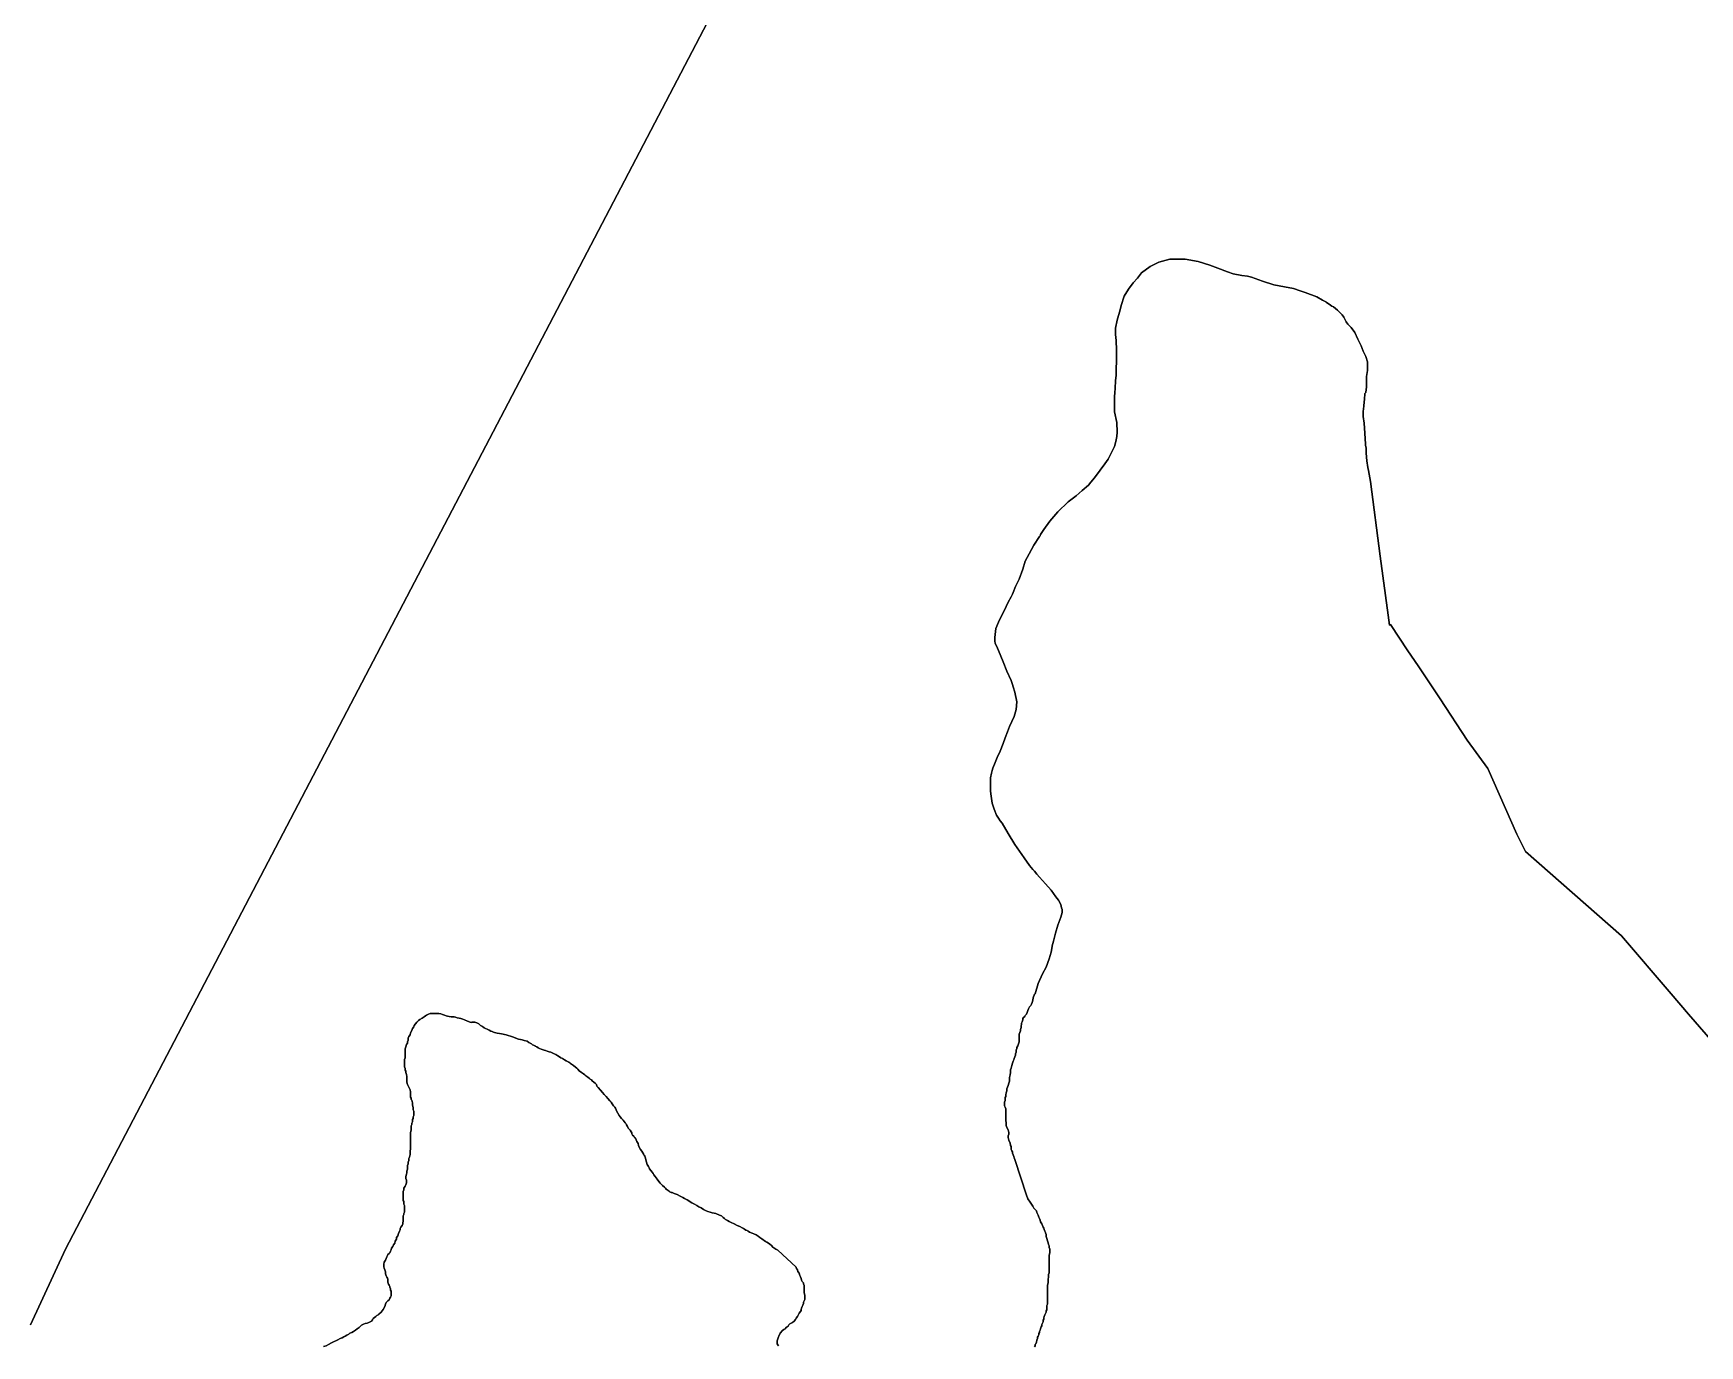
# Model space of a CAD drawing. Header units: inches. Extents: x 11258954 to 11313122, y 3645444 to 3695200.
# Drawn here: x 11275947 to 11278666, y 3679426 to 3681567 of the extents above; entities that cross this region are included whole.
import ezdxf

# ---------------------------------------------------------------- set-up
doc = ezdxf.new("R2010")
doc.units = ezdxf.units.IN
doc.header["$MEASUREMENT"] = 0
doc.layers.add('AnnexationHistory', color=183, linetype='Continuous')

msp = doc.modelspace()

# ---------------------------------------------------------------- linework, layer by layer
at = {"layer": 'AnnexationHistory'}
for points in [[(11278632.864, 3684616.741, 0), (11276000, 3679583.4735, 0), (11275942.4465, 3679459.825, 0)], [(11275942.4465, 3679459.825, 0), (11276000, 3679583.4735, 0), (11278632.864, 3684616.741, 0)], [(11278749, 3679850.75, 0), (11278648, 3679966.5, 0), (11278620, 3680000, 0), (11278539, 3680094.75, 0), (11278382, 3680232, 0), (11278368, 3680260.75, 0), (11278320.7665, 3680367.8585, 0), (11278287, 3680413.75, 0), (11278243, 3680481.25, 0), (11278207, 3680535, 0), (11278190, 3680559.5, 0), (11278162, 3680602.75, 0), (11278160, 3680601.75, 0), (11278158, 3680618, 0), (11278145, 3680714.25, 0), (11278129, 3680836.25, 0), (11278126, 3680854, 0), (11278125, 3680859, 0), (11278123, 3680870, 0), (11278122, 3680882.5, 0), (11278122, 3680890.25, 0), (11278121, 3680895.5, 0), (11278121, 3680896.75, 0), (11278120, 3680915, 0), (11278118.78, 3680931.4855, 0), (11278117.3865, 3680942.283, 0), (11278117.3865, 3680950.3815, 0), (11278118.0835, 3680959.0895, 0), (11278118.78, 3680965.882, 0), (11278119.4285, 3680969.643, 0), (11278120, 3680979.5, 0), (11278121.4795, 3680981.3825, 0), (11278122.7855, 3680990.787, 0), (11278122.7855, 3680998.8855, 0), (11278122.7855, 3681007.6805, 0), (11278124.179, 3681017.1725, 0), (11278124.179, 3681031.2795, 0), (11278121.4795, 3681040.0745, 0), (11278117.3865, 3681048.8695, 0), (11278113.9905, 3681057.5775, 0), (11278108.5915, 3681068.3755, 0), (11278103.889, 3681079.1735, 0), (11278097.7935, 3681087.272, 0), (11278092.4815, 3681092.671, 0), (11278089.782, 3681096.7635, 0), (11278085.7415, 3681104.0965, 0), (11278082.99, 3681108.2585, 0), (11278075.588, 3681115.66, 0), (11278068.796, 3681121.059, 0), (11278066.1835, 3681122.3655, 0), (11278063.941, 3681124.0965, 0), (11278056.8385, 3681128.909, 0), (11278056.3435, 3681129.2445, 0), (11278051.0315, 3681132.1185, 0), (11278041.5395, 3681137.43, 0), (11278022.7305, 3681144.571, 0), (11278014.2905, 3681147.197, 0), (11278003.7455, 3681150.9215, 0), (11277988.6405, 3681153.547, 0), (11277971.4405, 3681157.247, 0), (11277952.94, 3681162.897, 0), (11277934.84, 3681169.447, 0), (11277928.29, 3681171.147, 0), (11277919.39, 3681172.247, 0), (11277905.219, 3681174.8395, 0), (11277896, 3681178.5, 0), (11277880, 3681184, 0), (11277867, 3681189, 0), (11277848, 3681195, 0), (11277827, 3681198.75, 0), (11277802, 3681199, 0), (11277784, 3681194.25, 0), (11277769.8385, 3681187.147, 0), (11277755.7385, 3681176.547, 0), (11277748.8385, 3681167.847, 0), (11277742.0385, 3681160.197, 0), (11277734.1385, 3681150.197, 0), (11277727.038, 3681138.7465, 0), (11277722.638, 3681123.4465, 0), (11277721, 3681116.5, 0), (11277716, 3681099.5, 0), (11277713, 3681086.5, 0), (11277713, 3681075.75, 0), (11277714, 3681066, 0), (11277715, 3681050.5, 0), (11277715, 3681034, 0), (11277714, 3681018.25, 0), (11277714, 3681009.5, 0), (11277713.388, 3681000.2955, 0), (11277712.488, 3680988.4955, 0), (11277712.188, 3680980.5955, 0), (11277711.338, 3680974.6955, 0), (11277711.638, 3680964.995, 0), (11277711.338, 3680949.995, 0), (11277715.438, 3680932.595, 0), (11277715.738, 3680916.745, 0), (11277715.138, 3680909.6445, 0), (11277713.688, 3680901.1445, 0), (11277711.338, 3680893.1945, 0), (11277706, 3680882.25, 0), (11277701, 3680872.5, 0), (11277696, 3680865, 0), (11277688, 3680854.75, 0), (11277679, 3680842.25, 0), (11277673, 3680835.25, 0), (11277669, 3680830.25, 0), (11277659, 3680821.25, 0), (11277649, 3680812.75, 0), (11277636, 3680802.75, 0), (11277619, 3680786.5, 0), (11277606, 3680771.5, 0), (11277596, 3680758, 0), (11277591, 3680749.5, 0), (11277590, 3680747.25, 0), (11277589, 3680746.25, 0), (11277580, 3680732.25, 0), (11277572, 3680718.25, 0), (11277566, 3680706.25, 0), (11277562, 3680693.25, 0), (11277556, 3680676.75, 0), (11277550, 3680664.5, 0), (11277546, 3680654.75, 0), (11277545, 3680652, 0), (11277543, 3680647.75, 0), (11277538, 3680639.25, 0), (11277535, 3680632.25, 0), (11277533, 3680628, 0), (11277527, 3680616.75, 0), (11277522, 3680606.5, 0), (11277518, 3680596, 0), (11277516, 3680581.75, 0), (11277516, 3680576, 0), (11277517, 3680571.5, 0), (11277519, 3680567.75, 0), (11277522, 3680560, 0), (11277526, 3680551, 0), (11277530, 3680541.75, 0), (11277536, 3680526.5, 0), (11277543, 3680511.5, 0), (11277545, 3680505, 0), (11277546, 3680501, 0), (11277549, 3680492, 0), (11277552, 3680476.5, 0), (11277551, 3680464, 0), (11277548, 3680452.75, 0), (11277544, 3680444.5, 0), (11277540, 3680436, 0), (11277537, 3680427.5, 0), (11277533, 3680418, 0), (11277530, 3680408.25, 0), (11277525, 3680396, 0), (11277520, 3680385.5, 0), (11277517, 3680377.25, 0), (11277513, 3680368.5, 0), (11277512, 3680364.5, 0), (11277511, 3680360.25, 0), (11277509, 3680352.25, 0), (11277509, 3680344.5, 0), (11277509, 3680337.75, 0), (11277509, 3680330.5, 0), (11277510, 3680322.5, 0), (11277512, 3680311, 0), (11277515, 3680301.5, 0), (11277519, 3680291.5, 0), (11277522, 3680286.75, 0), (11277525, 3680282.5, 0), (11277528, 3680278.5, 0), (11277538, 3680261.5, 0), (11277549, 3680243.5, 0), (11277564, 3680221.75, 0), (11277573, 3680209.5, 0), (11277578, 3680203, 0), (11277581, 3680200, 0), (11277585, 3680195, 0), (11277589, 3680190.5, 0), (11277599, 3680179.5, 0), (11277608, 3680169, 0), (11277616, 3680158.5, 0), (11277620, 3680152.75, 0), (11277624, 3680146, 0), (11277625, 3680140.5, 0), (11277626, 3680137.5, 0), (11277626, 3680132.75, 0), (11277625, 3680128.75, 0), (11277624, 3680125, 0), (11277619, 3680111.75, 0), (11277615, 3680098.75, 0), (11277612, 3680086, 0), (11277610, 3680078.25, 0), (11277610, 3680077, 0), (11277608, 3680067.75, 0), (11277605, 3680057.25, 0), (11277600, 3680043.5, 0), (11277594, 3680032.5, 0), (11277587, 3680017, 0), (11277582, 3680000, 0), (11277581, 3679999.25, 0), (11277579, 3679993.5, 0), (11277578, 3679989.5, 0), (11277577, 3679985.75, 0), (11277576, 3679983, 0), (11277575, 3679981, 0), (11277573, 3679978.5, 0), (11277571, 3679975.5, 0), (11277570, 3679972.75, 0), (11277569, 3679969.75, 0), (11277568, 3679967, 0), (11277566, 3679964.75, 0), (11277565, 3679963.25, 0), (11277565, 3679962.75, 0), (11277563, 3679961.25, 0), (11277562, 3679959.5, 0), (11277562, 3679957.25, 0), (11277561, 3679954.5, 0), (11277560, 3679952.25, 0), (11277560, 3679950, 0), (11277559, 3679947.5, 0), (11277559, 3679944.75, 0), (11277558, 3679942, 0), (11277558, 3679939.5, 0), (11277557, 3679937, 0), (11277556, 3679934, 0), (11277556, 3679932, 0), (11277556, 3679930.5, 0), (11277556, 3679927.5, 0), (11277556, 3679924.5, 0), (11277556, 3679921.75, 0), (11277555, 3679918.5, 0), (11277554, 3679915.25, 0), (11277552, 3679912.5, 0), (11277552, 3679910.5, 0), (11277551, 3679908, 0), (11277551, 3679905, 0), (11277550, 3679902.25, 0), (11277550, 3679899.75, 0), (11277549, 3679897.25, 0), (11277548, 3679894.5, 0), (11277547, 3679892, 0), (11277546, 3679890, 0), (11277545, 3679887, 0), (11277544, 3679883, 0), (11277543, 3679878.5, 0), (11277542, 3679876, 0), (11277542, 3679873.75, 0), (11277542, 3679871.5, 0), (11277541, 3679867.5, 0), (11277540, 3679863.5, 0), (11277540, 3679860.25, 0), (11277540, 3679857.5, 0), (11277539, 3679854, 0), (11277538, 3679850.5, 0), (11277537, 3679847.5, 0), (11277536, 3679844.75, 0), (11277536, 3679841.75, 0), (11277535, 3679838.5, 0), (11277534, 3679835.25, 0), (11277534, 3679832.5, 0), (11277533, 3679830.75, 0), (11277533, 3679828.5, 0), (11277533, 3679825.75, 0), (11277532, 3679823, 0), (11277532, 3679820, 0), (11277532, 3679817.25, 0), (11277533, 3679814.75, 0), (11277534, 3679812.5, 0), (11277534, 3679810.5, 0), (11277534, 3679808, 0), (11277534, 3679804.5, 0), (11277534, 3679800.5, 0), (11277534, 3679798, 0), (11277534, 3679795.25, 0), (11277534, 3679792.5, 0), (11277535, 3679789.75, 0), (11277535, 3679787, 0), (11277535, 3679785, 0), (11277536, 3679782, 0), (11277538, 3679778, 0), (11277539, 3679773.5, 0), (11277539, 3679770.75, 0), (11277538, 3679768, 0), (11277538, 3679765.5, 0), (11277539, 3679761, 0), (11277541, 3679756.5, 0), (11277542, 3679752.5, 0), (11277543, 3679750.75, 0), (11277543, 3679748.5, 0), (11277543, 3679746, 0), (11277544, 3679744, 0), (11277545, 3679742, 0), (11277545, 3679740, 0), (11277546, 3679737.25, 0), (11277547, 3679734.5, 0), (11277548, 3679732.5, 0), (11277549, 3679729.75, 0), (11277568, 3679671.25, 0), (11277570, 3679665.5, 0), (11277574, 3679659.75, 0), (11277578, 3679653.25, 0), (11277580, 3679650.25, 0), (11277582, 3679647.75, 0), (11277584, 3679646, 0), (11277585, 3679643, 0), (11277587, 3679638.5, 0), (11277588.2025, 3679635.494, 0), (11277589, 3679633.5, 0), (11277590, 3679630.5, 0), (11277591, 3679627.75, 0), (11277593, 3679624.5, 0), (11277594, 3679621.75, 0), (11277595, 3679619.25, 0), (11277596, 3679617.5, 0), (11277597, 3679615.5, 0), (11277598, 3679612.75, 0), (11277599, 3679610.5, 0), (11277599, 3679610, 0), (11277600, 3679607, 0), (11277600, 3679604, 0), (11277601, 3679600.5, 0), (11277602, 3679597, 0), (11277603, 3679593.5, 0), (11277604, 3679590.75, 0), (11277605, 3679588.75, 0), (11277605, 3679586, 0), (11277606, 3679583.5, 0), (11277606, 3679580.25, 0), (11277606, 3679577, 0), (11277605, 3679573.5, 0), (11277605, 3679570.25, 0), (11277605, 3679567.25, 0), (11277605, 3679565, 0), (11277605, 3679562.5, 0), (11277605, 3679558.75, 0), (11277605, 3679554.75, 0), (11277605, 3679551.5, 0), (11277605, 3679548.25, 0), (11277605, 3679544.75, 0), (11277604, 3679541.75, 0), (11277604, 3679539, 0), (11277604, 3679537, 0), (11277603, 3679534.75, 0), (11277603, 3679531.75, 0), (11277603, 3679528.5, 0), (11277602, 3679524.75, 0), (11277602, 3679521.25, 0), (11277602, 3679517.25, 0), (11277602, 3679514.5, 0), (11277602, 3679512.25, 0), (11277602, 3679510.5, 0), (11277602, 3679508, 0), (11277602, 3679505, 0), (11277602, 3679501.5, 0), (11277602, 3679499, 0), (11277602, 3679497.175, 0), (11277602, 3679496.25, 0), (11277602, 3679493.5, 0), (11277601, 3679491.25, 0), (11277601, 3679489.25, 0), (11277601, 3679487.5, 0), (11277601, 3679486.25, 0), (11277601, 3679484.5, 0), (11277600, 3679482.5, 0), (11277600, 3679480.25, 0), (11277599, 3679478.25, 0), (11277598, 3679476, 0), (11277597, 3679473.5, 0), (11277596, 3679471, 0), (11277596, 3679469.25, 0), (11277595, 3679467.25, 0), (11277595, 3679464.75, 0), (11277594, 3679462.25, 0), (11277593, 3679460.25, 0), (11277593, 3679458.25, 0), (11277592, 3679456.25, 0), (11277591, 3679453.5, 0), (11277590, 3679451, 0), (11277589, 3679449, 0), (11277589, 3679447.5, 0), (11277588, 3679445.5, 0), (11277588, 3679443.5, 0), (11277587, 3679441.5, 0), (11277586, 3679439.5, 0), (11277586, 3679437.5, 0), (11277585, 3679434.5, 0), (11277584, 3679431.5, 0), (11277583, 3679428.75, 0), (11277582, 3679427.5, 0), (11277582, 3679425.75, 0), (11277581, 3679424, 0)], [(11277581, 3679424, 0), (11277582, 3679425.75, 0), (11277582, 3679427.5, 0), (11277583, 3679428.75, 0), (11277584, 3679431.5, 0), (11277585, 3679434.5, 0), (11277586, 3679437.5, 0), (11277586, 3679439.5, 0), (11277587, 3679441.5, 0), (11277588, 3679443.5, 0), (11277588, 3679445.5, 0), (11277589, 3679447.5, 0), (11277589, 3679449, 0), (11277590, 3679451, 0), (11277591, 3679453.5, 0), (11277592, 3679456.25, 0), (11277593, 3679458.25, 0), (11277593, 3679460.25, 0), (11277594, 3679462.25, 0), (11277595, 3679464.75, 0), (11277595, 3679467.25, 0), (11277596, 3679469.25, 0), (11277596, 3679471, 0), (11277597, 3679473.5, 0), (11277598, 3679476, 0), (11277599, 3679478.25, 0), (11277600, 3679480.25, 0), (11277600, 3679482.5, 0), (11277601, 3679484.5, 0), (11277601, 3679486.25, 0), (11277601, 3679487.5, 0), (11277601, 3679489.25, 0), (11277601, 3679491.25, 0), (11277602, 3679493.5, 0), (11277602, 3679496.25, 0), (11277602, 3679497.175, 0), (11277602, 3679499, 0), (11277602, 3679501.5, 0), (11277602, 3679505, 0), (11277602, 3679508, 0), (11277602, 3679510.5, 0), (11277602, 3679512.25, 0), (11277602, 3679514.5, 0), (11277602, 3679517.25, 0), (11277602, 3679521.25, 0), (11277602, 3679524.75, 0), (11277603, 3679528.5, 0), (11277603, 3679531.75, 0), (11277603, 3679534.75, 0), (11277604, 3679537, 0), (11277604, 3679539, 0), (11277604, 3679541.75, 0), (11277605, 3679544.75, 0), (11277605, 3679548.25, 0), (11277605, 3679551.5, 0), (11277605, 3679554.75, 0), (11277605, 3679558.75, 0), (11277605, 3679562.5, 0), (11277605, 3679565, 0), (11277605, 3679567.25, 0), (11277605, 3679570.25, 0), (11277605, 3679573.5, 0), (11277606, 3679577, 0), (11277606, 3679580.25, 0), (11277606, 3679583.5, 0), (11277605, 3679586, 0), (11277605, 3679588.75, 0), (11277604, 3679590.75, 0), (11277603, 3679593.5, 0), (11277602, 3679597, 0), (11277601, 3679600.5, 0), (11277600, 3679604, 0), (11277600, 3679607, 0), (11277599, 3679610, 0), (11277599, 3679610.5, 0), (11277598, 3679612.75, 0), (11277597, 3679615.5, 0), (11277596, 3679617.5, 0), (11277595, 3679619.25, 0), (11277594, 3679621.75, 0), (11277593, 3679624.5, 0), (11277591, 3679627.75, 0), (11277590, 3679630.5, 0), (11277589, 3679633.5, 0), (11277588.2025, 3679635.494, 0), (11277587, 3679638.5, 0), (11277585, 3679643, 0), (11277584, 3679646, 0), (11277582, 3679647.75, 0), (11277580, 3679650.25, 0), (11277578, 3679653.25, 0), (11277574, 3679659.75, 0), (11277570, 3679665.5, 0), (11277568, 3679671.25, 0), (11277549, 3679729.75, 0), (11277548, 3679732.5, 0), (11277547, 3679734.5, 0), (11277546, 3679737.25, 0), (11277545, 3679740, 0), (11277545, 3679742, 0), (11277544, 3679744, 0), (11277543, 3679746, 0), (11277543, 3679748.5, 0), (11277543, 3679750.75, 0), (11277542, 3679752.5, 0), (11277541, 3679756.5, 0), (11277539, 3679761, 0), (11277538, 3679765.5, 0), (11277538, 3679768, 0), (11277539, 3679770.75, 0), (11277539, 3679773.5, 0), (11277538, 3679778, 0), (11277536, 3679782, 0), (11277535, 3679785, 0), (11277535, 3679787, 0), (11277535, 3679789.75, 0), (11277534, 3679792.5, 0), (11277534, 3679795.25, 0), (11277534, 3679798, 0), (11277534, 3679800.5, 0), (11277534, 3679804.5, 0), (11277534, 3679808, 0), (11277534, 3679810.5, 0), (11277534, 3679812.5, 0), (11277533, 3679814.75, 0), (11277532, 3679817.25, 0), (11277532, 3679820, 0), (11277532, 3679823, 0), (11277533, 3679825.75, 0), (11277533, 3679828.5, 0), (11277533, 3679830.75, 0), (11277534, 3679832.5, 0), (11277534, 3679835.25, 0), (11277535, 3679838.5, 0), (11277536, 3679841.75, 0), (11277536, 3679844.75, 0), (11277537, 3679847.5, 0), (11277538, 3679850.5, 0), (11277539, 3679854, 0), (11277540, 3679857.5, 0), (11277540, 3679860.25, 0), (11277540, 3679863.5, 0), (11277541, 3679867.5, 0), (11277542, 3679871.5, 0), (11277542, 3679873.75, 0), (11277542, 3679876, 0), (11277543, 3679878.5, 0), (11277544, 3679883, 0), (11277545, 3679887, 0), (11277546, 3679890, 0), (11277547, 3679892, 0), (11277548, 3679894.5, 0), (11277549, 3679897.25, 0), (11277550, 3679899.75, 0), (11277550, 3679902.25, 0), (11277551, 3679905, 0), (11277551, 3679908, 0), (11277552, 3679910.5, 0), (11277552, 3679912.5, 0), (11277554, 3679915.25, 0), (11277555, 3679918.5, 0), (11277556, 3679921.75, 0), (11277556, 3679924.5, 0), (11277556, 3679927.5, 0), (11277556, 3679930.5, 0), (11277556, 3679932, 0), (11277556, 3679934, 0), (11277557, 3679937, 0), (11277558, 3679939.5, 0), (11277558, 3679942, 0), (11277559, 3679944.75, 0), (11277559, 3679947.5, 0), (11277560, 3679950, 0), (11277560, 3679952.25, 0), (11277561, 3679954.5, 0), (11277562, 3679957.25, 0), (11277562, 3679959.5, 0), (11277563, 3679961.25, 0), (11277565, 3679962.75, 0), (11277565, 3679963.25, 0), (11277566, 3679964.75, 0), (11277568, 3679967, 0), (11277569, 3679969.75, 0), (11277570, 3679972.75, 0), (11277571, 3679975.5, 0), (11277573, 3679978.5, 0), (11277575, 3679981, 0), (11277576, 3679983, 0), (11277577, 3679985.75, 0), (11277578, 3679989.5, 0), (11277579, 3679993.5, 0), (11277581, 3679999.25, 0), (11277582, 3680000, 0), (11277587, 3680017, 0), (11277594, 3680032.5, 0), (11277600, 3680043.5, 0), (11277605, 3680057.25, 0), (11277608, 3680067.75, 0), (11277610, 3680077, 0), (11277610, 3680078.25, 0), (11277612, 3680086, 0), (11277615, 3680098.75, 0), (11277619, 3680111.75, 0), (11277624, 3680125, 0), (11277625, 3680128.75, 0), (11277626, 3680132.75, 0), (11277626, 3680137.5, 0), (11277625, 3680140.5, 0), (11277624, 3680146, 0), (11277620, 3680152.75, 0), (11277616, 3680158.5, 0), (11277608, 3680169, 0), (11277599, 3680179.5, 0), (11277589, 3680190.5, 0), (11277585, 3680195, 0), (11277581, 3680200, 0), (11277578, 3680203, 0), (11277573, 3680209.5, 0), (11277564, 3680221.75, 0), (11277549, 3680243.5, 0), (11277538, 3680261.5, 0), (11277528, 3680278.5, 0), (11277525, 3680282.5, 0), (11277522, 3680286.75, 0), (11277519, 3680291.5, 0), (11277515, 3680301.5, 0), (11277512, 3680311, 0), (11277510, 3680322.5, 0), (11277509, 3680330.5, 0), (11277509, 3680337.75, 0), (11277509, 3680344.5, 0), (11277509, 3680352.25, 0), (11277511, 3680360.25, 0), (11277512, 3680364.5, 0), (11277513, 3680368.5, 0), (11277517, 3680377.25, 0), (11277520, 3680385.5, 0), (11277525, 3680396, 0), (11277530, 3680408.25, 0), (11277533, 3680418, 0), (11277537, 3680427.5, 0), (11277540, 3680436, 0), (11277544, 3680444.5, 0), (11277548, 3680452.75, 0), (11277551, 3680464, 0), (11277552, 3680476.5, 0), (11277549, 3680492, 0), (11277546, 3680501, 0), (11277545, 3680505, 0), (11277543, 3680511.5, 0), (11277536, 3680526.5, 0), (11277530, 3680541.75, 0), (11277526, 3680551, 0), (11277522, 3680560, 0), (11277519, 3680567.75, 0), (11277517, 3680571.5, 0), (11277516, 3680576, 0), (11277516, 3680581.75, 0), (11277518, 3680596, 0), (11277522, 3680606.5, 0), (11277527, 3680616.75, 0), (11277533, 3680628, 0), (11277535, 3680632.25, 0), (11277538, 3680639.25, 0), (11277543, 3680647.75, 0), (11277545, 3680652, 0), (11277546, 3680654.75, 0), (11277550, 3680664.5, 0), (11277556, 3680676.75, 0), (11277562, 3680693.25, 0), (11277566, 3680706.25, 0), (11277572, 3680718.25, 0), (11277580, 3680732.25, 0), (11277589, 3680746.25, 0), (11277590, 3680747.25, 0), (11277591, 3680749.5, 0), (11277596, 3680758, 0), (11277606, 3680771.5, 0), (11277619, 3680786.5, 0), (11277636, 3680802.75, 0), (11277649, 3680812.75, 0), (11277659, 3680821.25, 0), (11277669, 3680830.25, 0), (11277673, 3680835.25, 0), (11277679, 3680842.25, 0), (11277688, 3680854.75, 0), (11277696, 3680865, 0), (11277701, 3680872.5, 0), (11277706, 3680882.25, 0), (11277711.338, 3680893.1945, 0), (11277713.688, 3680901.1445, 0), (11277715.138, 3680909.6445, 0), (11277715.738, 3680916.745, 0), (11277715.438, 3680932.595, 0), (11277711.338, 3680949.995, 0), (11277711.638, 3680964.995, 0), (11277711.338, 3680974.6955, 0), (11277712.188, 3680980.5955, 0), (11277712.488, 3680988.4955, 0), (11277713.388, 3681000.2955, 0), (11277714, 3681009.5, 0), (11277714, 3681018.25, 0), (11277715, 3681034, 0), (11277715, 3681050.5, 0), (11277714, 3681066, 0), (11277713, 3681075.75, 0), (11277713, 3681086.5, 0), (11277716, 3681099.5, 0), (11277721, 3681116.5, 0), (11277722.638, 3681123.4465, 0), (11277727.038, 3681138.7465, 0), (11277734.1385, 3681150.197, 0), (11277742.0385, 3681160.197, 0), (11277748.8385, 3681167.847, 0), (11277755.7385, 3681176.547, 0), (11277769.8385, 3681187.147, 0), (11277784, 3681194.25, 0), (11277802, 3681199, 0), (11277827, 3681198.75, 0), (11277848, 3681195, 0), (11277867, 3681189, 0), (11277880, 3681184, 0), (11277896, 3681178.5, 0), (11277905.219, 3681174.8395, 0), (11277919.39, 3681172.247, 0), (11277928.29, 3681171.147, 0), (11277934.84, 3681169.447, 0), (11277952.94, 3681162.897, 0), (11277971.4405, 3681157.247, 0), (11277988.6405, 3681153.547, 0), (11278003.7455, 3681150.9215, 0), (11278014.2905, 3681147.197, 0), (11278022.7305, 3681144.571, 0), (11278041.5395, 3681137.43, 0), (11278051.0315, 3681132.1185, 0), (11278056.3435, 3681129.2445, 0), (11278056.8385, 3681128.909, 0), (11278063.941, 3681124.0965, 0), (11278066.1835, 3681122.3655, 0), (11278068.796, 3681121.059, 0), (11278075.588, 3681115.66, 0), (11278082.99, 3681108.2585, 0), (11278085.7415, 3681104.0965, 0), (11278089.782, 3681096.7635, 0), (11278092.4815, 3681092.671, 0), (11278097.7935, 3681087.272, 0), (11278103.889, 3681079.1735, 0), (11278108.5915, 3681068.3755, 0), (11278113.9905, 3681057.5775, 0), (11278117.3865, 3681048.8695, 0), (11278121.4795, 3681040.0745, 0), (11278124.179, 3681031.2795, 0), (11278124.179, 3681017.1725, 0), (11278122.7855, 3681007.6805, 0), (11278122.7855, 3680998.8855, 0), (11278122.7855, 3680990.787, 0), (11278121.4795, 3680981.3825, 0), (11278120, 3680979.5, 0), (11278119.4285, 3680969.643, 0), (11278118.78, 3680965.882, 0), (11278118.0835, 3680959.0895, 0), (11278117.3865, 3680950.3815, 0), (11278117.3865, 3680942.283, 0), (11278118.78, 3680931.4855, 0), (11278120, 3680915, 0), (11278121, 3680896.75, 0), (11278121, 3680895.5, 0), (11278122, 3680890.25, 0), (11278122, 3680882.5, 0), (11278123, 3680870, 0), (11278125, 3680859, 0), (11278126, 3680854, 0), (11278129, 3680836.25, 0), (11278145, 3680714.25, 0), (11278158, 3680618, 0), (11278160, 3680601.75, 0), (11278162, 3680602.75, 0), (11278190, 3680559.5, 0), (11278207, 3680535, 0), (11278243, 3680481.25, 0), (11278287, 3680413.75, 0), (11278320.7665, 3680367.8585, 0), (11278368, 3680260.75, 0), (11278382, 3680232, 0), (11278539, 3680094.75, 0), (11278620, 3680000, 0), (11278648, 3679966.5, 0), (11278749, 3679850.75, 0)], [(11277163, 3679425.25, 0), (11277162, 3679427, 0), (11277161, 3679429, 0), (11277161, 3679431, 0), (11277161, 3679433.5, 0), (11277163, 3679440, 0), (11277164, 3679441.5, 0), (11277166, 3679446, 0), (11277170, 3679450.5, 0), (11277172, 3679452, 0), (11277174, 3679453.5, 0), (11277176, 3679455.25, 0), (11277179, 3679457.5, 0), (11277180, 3679459.5, 0), (11277182, 3679461.25, 0), (11277184, 3679462.5, 0), (11277186, 3679463.75, 0), (11277189, 3679465.75, 0), (11277191, 3679468.5, 0), (11277192, 3679470.75, 0), (11277194, 3679473.5, 0), (11277196, 3679476.5, 0), (11277197, 3679479, 0), (11277199, 3679481.5, 0), (11277200, 3679483, 0), (11277200, 3679484.75, 0), (11277201, 3679486.75, 0), (11277202, 3679489.75, 0), (11277203, 3679492, 0), (11277204, 3679494.5, 0), (11277204, 3679497, 0), (11277205, 3679499, 0), (11277206, 3679501.25, 0), (11277206, 3679504.5, 0), (11277206, 3679508, 0), (11277205, 3679511.75, 0), (11277205, 3679513.75, 0), (11277205, 3679515.5, 0), (11277205, 3679517.5, 0), (11277205, 3679521, 0), (11277205, 3679524, 0), (11277204, 3679526.5, 0), (11277204, 3679528.25, 0), (11277202, 3679530.25, 0), (11277201, 3679532.5, 0), (11277200, 3679535.5, 0), (11277199, 3679538, 0), (11277198, 3679540.5, 0), (11277197, 3679544, 0), (11277195, 3679546.75, 0), (11277194, 3679549.5, 0), (11277193, 3679551, 0), (11277192, 3679552.5, 0), (11277192, 3679554, 0), (11277162, 3679581.75, 0), (11277159, 3679583.25, 0), (11277157, 3679584.5, 0), (11277154, 3679586.75, 0), (11277152, 3679589, 0), (11277149, 3679591.5, 0), (11277147, 3679593, 0), (11277144, 3679594.5, 0), (11277142, 3679596, 0), (11277140, 3679597.5, 0), (11277138, 3679598.75, 0), (11277136, 3679600, 0), (11277133, 3679602.25, 0), (11277130, 3679604.5, 0), (11277127, 3679606.5, 0), (11277123, 3679608.25, 0), (11277120, 3679609.5, 0), (11277116, 3679611.25, 0), (11277114, 3679612.5, 0), (11277112.7925, 3679613.104, 0), (11277112, 3679613.5, 0), (11277110, 3679614.5, 0), (11277108, 3679615.75, 0), (11277106, 3679617, 0), (11277104, 3679618.25, 0), (11277100, 3679620.25, 0), (11277096, 3679622, 0), (11277091, 3679624.5, 0), (11277086, 3679626.5, 0), (11277083, 3679628.25, 0), (11277080, 3679630.25, 0), (11277077, 3679631.75, 0), (11277075, 3679633.5, 0), (11277073, 3679635, 0), (11277072, 3679636.25, 0), (11277070, 3679637.5, 0), (11277067, 3679638.5, 0), (11277065, 3679639.75, 0), (11277063, 3679640.5, 0), (11277061, 3679641.25, 0), (11277058, 3679642, 0), (11277055, 3679642.75, 0), (11277052, 3679643.5, 0), (11277048, 3679644.75, 0), (11277045, 3679646, 0), (11277044, 3679646.5, 0), (11277041, 3679648.25, 0), (11277037, 3679650.5, 0), (11277033, 3679652.5, 0), (11277030, 3679654.5, 0), (11277026, 3679656.5, 0), (11277022, 3679658.75, 0), (11277019, 3679660.5, 0), (11277017, 3679662.25, 0), (11277014, 3679664, 0), (11277010, 3679666, 0), (11277007, 3679667.5, 0), (11277005, 3679668.75, 0), (11277003, 3679669.75, 0), (11276998, 3679672.25, 0), (11276993, 3679674.25, 0), (11276990, 3679675.5, 0), (11276988, 3679676, 0), (11276985, 3679677.25, 0), (11276985, 3679677.75, 0), (11276983, 3679679, 0), (11276980, 3679681, 0), (11276979, 3679682.75, 0), (11276977, 3679684.5, 0), (11276974, 3679687, 0), (11276972, 3679689.5, 0), (11276970, 3679691, 0), (11276968, 3679693.5, 0), (11276965, 3679697.5, 0), (11276962, 3679702, 0), (11276960, 3679704.5, 0), (11276959, 3679706.5, 0), (11276957, 3679708.75, 0), (11276955, 3679711.5, 0), (11276953, 3679714.25, 0), (11276952, 3679716.25, 0), (11276951.6395, 3679716.971, 0), (11276951, 3679718.25, 0), (11276949, 3679721.5, 0), (11276948, 3679725.5, 0), (11276947, 3679729, 0), (11276946, 3679732, 0), (11276945, 3679735, 0), (11276944, 3679736.5, 0), (11276943, 3679738, 0), (11276943, 3679739, 0), (11276942, 3679740.5, 0), (11276940, 3679743, 0), (11276938, 3679746, 0), (11276936, 3679749.5, 0), (11276935, 3679752.5, 0), (11276934, 3679755.5, 0), (11276932, 3679758.75, 0), (11276931, 3679761.75, 0), (11276930, 3679764.25, 0), (11276928, 3679765.5, 0), (11276927, 3679767.5, 0), (11276925, 3679769.5, 0), (11276924, 3679771.5, 0), (11276924, 3679773, 0), (11276923, 3679774.5, 0), (11276921, 3679777.5, 0), (11276918, 3679780.75, 0), (11276917, 3679783.25, 0), (11276915, 3679786, 0), (11276914, 3679788.5, 0), (11276913, 3679789.5, 0), (11276910, 3679793.75, 0), (11276907, 3679796.75, 0), (11276905, 3679799, 0), (11276903, 3679801.5, 0), (11276901, 3679805, 0), (11276899, 3679809, 0), (11276898, 3679812.25, 0), (11276897, 3679813.5, 0), (11276896, 3679815.25, 0), (11276894, 3679817.25, 0), (11276892, 3679820.5, 0), (11276890, 3679823, 0), (11276888, 3679825.25, 0), (11276885, 3679829, 0), (11276882, 3679832.5, 0), (11276879, 3679835.75, 0), (11276876, 3679839, 0), (11276873, 3679842.5, 0), (11276869, 3679847, 0), (11276867, 3679849.5, 0), (11276866, 3679852, 0), (11276864, 3679854, 0), (11276862, 3679856, 0), (11276859, 3679858, 0), (11276858, 3679859.5, 0), (11276856, 3679860.5, 0), (11276855, 3679862, 0), (11276852, 3679863.75, 0), (11276849, 3679866, 0), (11276847, 3679867.5, 0), (11276845, 3679869.25, 0), (11276842, 3679871.5, 0), (11276842, 3679871.75, 0), (11276838, 3679874.5, 0), (11276836, 3679876.75, 0), (11276834, 3679878.5, 0), (11276832, 3679880.5, 0), (11276829, 3679883, 0), (11276824, 3679886, 0), (11276823, 3679887.25, 0), (11276821, 3679888.5, 0), (11276817, 3679890.5, 0), (11276814, 3679892.25, 0), (11276811, 3679894.25, 0), (11276808, 3679895.75, 0), (11276806, 3679897.25, 0), (11276803, 3679899, 0), (11276800, 3679900.75, 0), (11276797, 3679902.25, 0), (11276794, 3679903.5, 0), (11276792, 3679904.5, 0), (11276789, 3679905.5, 0), (11276786, 3679906.5, 0), (11276783, 3679907.25, 0), (11276781, 3679907.75, 0), (11276779, 3679908.5, 0), (11276776, 3679909.75, 0), (11276773, 3679911, 0), (11276771, 3679912, 0), (11276769, 3679913.25, 0), (11276766, 3679914.75, 0), (11276766, 3679915, 0), (11276762, 3679916.75, 0), (11276760, 3679918.5, 0), (11276756, 3679920.5, 0), (11276753, 3679922.5, 0), (11276748, 3679924, 0), (11276745, 3679925, 0), (11276742, 3679925.5, 0), (11276739, 3679926, 0), (11276729, 3679929.75, 0), (11276719, 3679933, 0), (11276711, 3679934.5, 0), (11276708, 3679935, 0), (11276704, 3679935.75, 0), (11276700, 3679936.75, 0), (11276698, 3679937.5, 0), (11276696, 3679938.25, 0), (11276694, 3679939.25, 0), (11276691, 3679940.75, 0), (11276688, 3679942.5, 0), (11276685, 3679943.5, 0), (11276683, 3679944.5, 0), (11276680, 3679946.5, 0), (11276677, 3679948.5, 0), (11276674, 3679951, 0), (11276671, 3679952.75, 0), (11276668, 3679953.5, 0), (11276666, 3679953.75, 0), (11276663, 3679953.5, 0), (11276662, 3679953.25, 0), (11276660, 3679953.5, 0), (11276656, 3679955.5, 0), (11276651, 3679957.5, 0), (11276648, 3679958.75, 0), (11276645, 3679959.5, 0), (11276642, 3679960.25, 0), (11276639, 3679961, 0), (11276636, 3679961.75, 0), (11276634, 3679962.25, 0), (11276632, 3679962.5, 0), (11276629, 3679962.5, 0), (11276626, 3679963, 0), (11276623, 3679963.5, 0), (11276621, 3679964.25, 0), (11276618, 3679965, 0), (11276615, 3679966.25, 0), (11276612, 3679967.25, 0), (11276609, 3679968, 0), (11276607, 3679968, 0), (11276604, 3679968, 0), (11276601, 3679967.75, 0), (11276599, 3679968, 0), (11276597, 3679968, 0), (11276595, 3679968, 0), (11276592, 3679967, 0), (11276589, 3679965.25, 0), (11276587, 3679964, 0), (11276585, 3679962.5, 0), (11276582, 3679960.5, 0), (11276578, 3679958.25, 0), (11276576, 3679956.5, 0), (11276574, 3679955, 0), (11276573, 3679953.5, 0), (11276571, 3679951, 0), (11276569, 3679948.25, 0), (11276568, 3679946.25, 0), (11276566, 3679943.5, 0), (11276565, 3679940, 0), (11276563, 3679936.25, 0), (11276562, 3679933.25, 0), (11276560, 3679930.5, 0), (11276559, 3679927.5, 0), (11276559, 3679924.5, 0), (11276558, 3679921.5, 0), (11276558, 3679919.5, 0), (11276556, 3679917, 0), (11276555, 3679913.5, 0), (11276554, 3679910, 0), (11276554, 3679907.75, 0), (11276554, 3679905.5, 0), (11276554, 3679902.75, 0), (11276554, 3679900.5, 0), (11276554, 3679898.25, 0), (11276554, 3679896.75, 0), (11276554, 3679895.25, 0), (11276553, 3679892.75, 0), (11276553, 3679889.5, 0), (11276553, 3679886.5, 0), (11276553, 3679883.75, 0), (11276553, 3679881, 0), (11276554, 3679878.25, 0), (11276554, 3679875.5, 0), (11276555, 3679873.5, 0), (11276555, 3679871.5, 0), (11276556, 3679868.5, 0), (11276557, 3679865, 0), (11276557, 3679860.25, 0), (11276557, 3679856, 0), (11276558, 3679852, 0), (11276560, 3679847.75, 0), (11276562, 3679843.5, 0), (11276563, 3679840.25, 0), (11276563, 3679837.5, 0), (11276563, 3679834.5, 0), (11276563, 3679831.25, 0), (11276564, 3679829.5, 0), (11276564, 3679827.75, 0), (11276565, 3679826.25, 0), (11276566, 3679822, 0), (11276566, 3679818, 0), (11276567, 3679814.5, 0), (11276567, 3679813, 0), (11276567, 3679810.5, 0), (11276568, 3679808.25, 0), (11276568, 3679806, 0), (11276568, 3679803.75, 0), (11276568, 3679801.5, 0), (11276567, 3679799, 0), (11276567, 3679796.75, 0), (11276566, 3679794.75, 0), (11276566, 3679793.25, 0), (11276566, 3679791.25, 0), (11276565, 3679788.75, 0), (11276565, 3679786.5, 0), (11276564, 3679784.5, 0), (11276564, 3679782.5, 0), (11276564, 3679778, 0), (11276563, 3679773, 0), (11276563, 3679767.25, 0), (11276563, 3679765, 0), (11276563, 3679763.25, 0), (11276563, 3679762, 0), (11276563, 3679760.5, 0), (11276563, 3679758.5, 0), (11276563, 3679756, 0), (11276563, 3679753.25, 0), (11276563, 3679750.75, 0), (11276563, 3679748.25, 0), (11276563, 3679746.75, 0), (11276562, 3679743, 0), (11276562, 3679737.75, 0), (11276561, 3679733.5, 0), (11276560, 3679731, 0), (11276560, 3679728, 0), (11276559, 3679725, 0), (11276559, 3679722.5, 0), (11276558, 3679720, 0), (11276558, 3679717.5, 0), (11276558, 3679714, 0), (11276557, 3679710.5, 0), (11276557, 3679708, 0), (11276556, 3679705.5, 0), (11276555, 3679702, 0), (11276555, 3679698.5, 0), (11276556, 3679696, 0), (11276556, 3679693.75, 0), (11276556, 3679691.25, 0), (11276555, 3679688.5, 0), (11276554, 3679686.25, 0), (11276553, 3679684.5, 0), (11276552, 3679682.75, 0), (11276552, 3679680, 0), (11276551, 3679677.5, 0), (11276551, 3679675.5, 0), (11276551, 3679673.5, 0), (11276551, 3679671.5, 0), (11276551, 3679668.5, 0), (11276551, 3679665.25, 0), (11276551, 3679662.5, 0), (11276552, 3679661, 0), (11276552, 3679659, 0), (11276552, 3679656.75, 0), (11276553, 3679654.25, 0), (11276553, 3679651.75, 0), (11276553, 3679649.25, 0), (11276553, 3679646.5, 0), (11276553, 3679643.75, 0), (11276552, 3679641.5, 0), (11276552, 3679639.75, 0), (11276551, 3679637.5, 0), (11276551, 3679635, 0), (11276551, 3679633.25, 0), (11276551, 3679631.5, 0), (11276551, 3679629.5, 0), (11276551, 3679628.25, 0), (11276550, 3679627, 0), (11276550, 3679626, 0), (11276550, 3679624.5, 0), (11276549, 3679622, 0), (11276547, 3679619.25, 0), (11276546, 3679617, 0), (11276546, 3679614.75, 0), (11276545, 3679612.5, 0), (11276543, 3679609, 0), (11276542, 3679605.25, 0), (11276540, 3679602.25, 0), (11276540, 3679599.5, 0), (11276538, 3679596.5, 0), (11276537, 3679593.25, 0), (11276535, 3679590.5, 0), (11276534, 3679587.75, 0), (11276532, 3679585, 0), (11276531, 3679582.25, 0), (11276530, 3679579.75, 0), (11276529, 3679577.5, 0), (11276528, 3679576.25, 0), (11276526, 3679574.75, 0), (11276525, 3679573, 0), (11276524, 3679570.5, 0), (11276523, 3679568, 0), (11276522, 3679565.5, 0), (11276520, 3679562, 0), (11276519, 3679558.75, 0), (11276519, 3679556.25, 0), (11276519, 3679554.5, 0), (11276520, 3679552.25, 0), (11276521, 3679549.75, 0), (11276522, 3679546.5, 0), (11276522, 3679543, 0), (11276523, 3679539.75, 0), (11276524, 3679537.75, 0), (11276525, 3679536, 0), (11276526, 3679534.5, 0), (11276526, 3679532.25, 0), (11276526, 3679529.25, 0), (11276527, 3679526.25, 0), (11276528, 3679524.25, 0), (11276529, 3679522.5, 0), (11276529, 3679521, 0), (11276530, 3679518.75, 0), (11276530, 3679516.5, 0), (11276531, 3679514.5, 0), (11276531, 3679513, 0), (11276531, 3679511, 0), (11276531, 3679509.25, 0), (11276531, 3679507, 0), (11276530, 3679505, 0), (11276529, 3679503.25, 0), (11276528, 3679500.75, 0), (11276526, 3679498.75, 0), (11276524, 3679497.5, 0), (11276523, 3679496, 0), (11276522, 3679493.25, 0), (11276521, 3679489.75, 0), (11276518, 3679485, 0), (11276515, 3679480.5, 0), (11276511, 3679477, 0), (11276511, 3679476.75, 0), (11276508, 3679475, 0), (11276506, 3679473.5, 0), (11276504, 3679471.75, 0), (11276502, 3679470, 0), (11276501, 3679468, 0), (11276499, 3679465.75, 0), (11276496, 3679464, 0), (11276495, 3679463.5, 0), (11276492, 3679462.75, 0), (11276489, 3679462, 0), (11276486, 3679461, 0), (11276483, 3679459, 0), (11276481, 3679457.5, 0), (11276479, 3679455.5, 0), (11276476, 3679453.25, 0), (11276473, 3679451, 0), (11276470, 3679449, 0), (11276467, 3679447.5, 0), (11276464, 3679446, 0), (11276462, 3679444.5, 0), (11276459, 3679443, 0), (11276456, 3679441.5, 0), (11276454, 3679440.25, 0), (11276451, 3679438.75, 0), (11276448, 3679437.25, 0), (11276444, 3679435.5, 0), (11276441, 3679433.75, 0), (11276438, 3679432.5, 0), (11276434, 3679430.25, 0), (11276429, 3679427.75, 0), (11276425, 3679425.75, 0), (11276421, 3679424.5, 0)], [(11276421, 3679424.5, 0), (11276425, 3679425.75, 0), (11276429, 3679427.75, 0), (11276434, 3679430.25, 0), (11276438, 3679432.5, 0), (11276441, 3679433.75, 0), (11276444, 3679435.5, 0), (11276448, 3679437.25, 0), (11276451, 3679438.75, 0), (11276454, 3679440.25, 0), (11276456, 3679441.5, 0), (11276459, 3679443, 0), (11276462, 3679444.5, 0), (11276464, 3679446, 0), (11276467, 3679447.5, 0), (11276470, 3679449, 0), (11276473, 3679451, 0), (11276476, 3679453.25, 0), (11276479, 3679455.5, 0), (11276481, 3679457.5, 0), (11276483, 3679459, 0), (11276486, 3679461, 0), (11276489, 3679462, 0), (11276492, 3679462.75, 0), (11276495, 3679463.5, 0), (11276496, 3679464, 0), (11276499, 3679465.75, 0), (11276501, 3679468, 0), (11276502, 3679470, 0), (11276504, 3679471.75, 0), (11276506, 3679473.5, 0), (11276508, 3679475, 0), (11276511, 3679476.75, 0), (11276511, 3679477, 0), (11276515, 3679480.5, 0), (11276518, 3679485, 0), (11276521, 3679489.75, 0), (11276522, 3679493.25, 0), (11276523, 3679496, 0), (11276524, 3679497.5, 0), (11276526, 3679498.75, 0), (11276528, 3679500.75, 0), (11276529, 3679503.25, 0), (11276530, 3679505, 0), (11276531, 3679507, 0), (11276531, 3679509.25, 0), (11276531, 3679511, 0), (11276531, 3679513, 0), (11276531, 3679514.5, 0), (11276530, 3679516.5, 0), (11276530, 3679518.75, 0), (11276529, 3679521, 0), (11276529, 3679522.5, 0), (11276528, 3679524.25, 0), (11276527, 3679526.25, 0), (11276526, 3679529.25, 0), (11276526, 3679532.25, 0), (11276526, 3679534.5, 0), (11276525, 3679536, 0), (11276524, 3679537.75, 0), (11276523, 3679539.75, 0), (11276522, 3679543, 0), (11276522, 3679546.5, 0), (11276521, 3679549.75, 0), (11276520, 3679552.25, 0), (11276519, 3679554.5, 0), (11276519, 3679556.25, 0), (11276519, 3679558.75, 0), (11276520, 3679562, 0), (11276522, 3679565.5, 0), (11276523, 3679568, 0), (11276524, 3679570.5, 0), (11276525, 3679573, 0), (11276526, 3679574.75, 0), (11276528, 3679576.25, 0), (11276529, 3679577.5, 0), (11276530, 3679579.75, 0), (11276531, 3679582.25, 0), (11276532, 3679585, 0), (11276534, 3679587.75, 0), (11276535, 3679590.5, 0), (11276537, 3679593.25, 0), (11276538, 3679596.5, 0), (11276540, 3679599.5, 0), (11276540, 3679602.25, 0), (11276542, 3679605.25, 0), (11276543, 3679609, 0), (11276545, 3679612.5, 0), (11276546, 3679614.75, 0), (11276546, 3679617, 0), (11276547, 3679619.25, 0), (11276549, 3679622, 0), (11276550, 3679624.5, 0), (11276550, 3679626, 0), (11276550, 3679627, 0), (11276551, 3679628.25, 0), (11276551, 3679629.5, 0), (11276551, 3679631.5, 0), (11276551, 3679633.25, 0), (11276551, 3679635, 0), (11276551, 3679637.5, 0), (11276552, 3679639.75, 0), (11276552, 3679641.5, 0), (11276553, 3679643.75, 0), (11276553, 3679646.5, 0), (11276553, 3679649.25, 0), (11276553, 3679651.75, 0), (11276553, 3679654.25, 0), (11276552, 3679656.75, 0), (11276552, 3679659, 0), (11276552, 3679661, 0), (11276551, 3679662.5, 0), (11276551, 3679665.25, 0), (11276551, 3679668.5, 0), (11276551, 3679671.5, 0), (11276551, 3679673.5, 0), (11276551, 3679675.5, 0), (11276551, 3679677.5, 0), (11276552, 3679680, 0), (11276552, 3679682.75, 0), (11276553, 3679684.5, 0), (11276554, 3679686.25, 0), (11276555, 3679688.5, 0), (11276556, 3679691.25, 0), (11276556, 3679693.75, 0), (11276556, 3679696, 0), (11276555, 3679698.5, 0), (11276555, 3679702, 0), (11276556, 3679705.5, 0), (11276557, 3679708, 0), (11276557, 3679710.5, 0), (11276558, 3679714, 0), (11276558, 3679717.5, 0), (11276558, 3679720, 0), (11276559, 3679722.5, 0), (11276559, 3679725, 0), (11276560, 3679728, 0), (11276560, 3679731, 0), (11276561, 3679733.5, 0), (11276562, 3679737.75, 0), (11276562, 3679743, 0), (11276563, 3679746.75, 0), (11276563, 3679748.25, 0), (11276563, 3679750.75, 0), (11276563, 3679753.25, 0), (11276563, 3679756, 0), (11276563, 3679758.5, 0), (11276563, 3679760.5, 0), (11276563, 3679762, 0), (11276563, 3679763.25, 0), (11276563, 3679765, 0), (11276563, 3679767.25, 0), (11276563, 3679773, 0), (11276564, 3679778, 0), (11276564, 3679782.5, 0), (11276564, 3679784.5, 0), (11276565, 3679786.5, 0), (11276565, 3679788.75, 0), (11276566, 3679791.25, 0), (11276566, 3679793.25, 0), (11276566, 3679794.75, 0), (11276567, 3679796.75, 0), (11276567, 3679799, 0), (11276568, 3679801.5, 0), (11276568, 3679803.75, 0), (11276568, 3679806, 0), (11276568, 3679808.25, 0), (11276567, 3679810.5, 0), (11276567, 3679813, 0), (11276567, 3679814.5, 0), (11276566, 3679818, 0), (11276566, 3679822, 0), (11276565, 3679826.25, 0), (11276564, 3679827.75, 0), (11276564, 3679829.5, 0), (11276563, 3679831.25, 0), (11276563, 3679834.5, 0), (11276563, 3679837.5, 0), (11276563, 3679840.25, 0), (11276562, 3679843.5, 0), (11276560, 3679847.75, 0), (11276558, 3679852, 0), (11276557, 3679856, 0), (11276557, 3679860.25, 0), (11276557, 3679865, 0), (11276556, 3679868.5, 0), (11276555, 3679871.5, 0), (11276555, 3679873.5, 0), (11276554, 3679875.5, 0), (11276554, 3679878.25, 0), (11276553, 3679881, 0), (11276553, 3679883.75, 0), (11276553, 3679886.5, 0), (11276553, 3679889.5, 0), (11276553, 3679892.75, 0), (11276554, 3679895.25, 0), (11276554, 3679896.75, 0), (11276554, 3679898.25, 0), (11276554, 3679900.5, 0), (11276554, 3679902.75, 0), (11276554, 3679905.5, 0), (11276554, 3679907.75, 0), (11276554, 3679910, 0), (11276555, 3679913.5, 0), (11276556, 3679917, 0), (11276558, 3679919.5, 0), (11276558, 3679921.5, 0), (11276559, 3679924.5, 0), (11276559, 3679927.5, 0), (11276560, 3679930.5, 0), (11276562, 3679933.25, 0), (11276563, 3679936.25, 0), (11276565, 3679940, 0), (11276566, 3679943.5, 0), (11276568, 3679946.25, 0), (11276569, 3679948.25, 0), (11276571, 3679951, 0), (11276573, 3679953.5, 0), (11276574, 3679955, 0), (11276576, 3679956.5, 0), (11276578, 3679958.25, 0), (11276582, 3679960.5, 0), (11276585, 3679962.5, 0), (11276587, 3679964, 0), (11276589, 3679965.25, 0), (11276592, 3679967, 0), (11276595, 3679968, 0), (11276597, 3679968, 0), (11276599, 3679968, 0), (11276601, 3679967.75, 0), (11276604, 3679968, 0), (11276607, 3679968, 0), (11276609, 3679968, 0), (11276612, 3679967.25, 0), (11276615, 3679966.25, 0), (11276618, 3679965, 0), (11276621, 3679964.25, 0), (11276623, 3679963.5, 0), (11276626, 3679963, 0), (11276629, 3679962.5, 0), (11276632, 3679962.5, 0), (11276634, 3679962.25, 0), (11276636, 3679961.75, 0), (11276639, 3679961, 0), (11276642, 3679960.25, 0), (11276645, 3679959.5, 0), (11276648, 3679958.75, 0), (11276651, 3679957.5, 0), (11276656, 3679955.5, 0), (11276660, 3679953.5, 0), (11276662, 3679953.25, 0), (11276663, 3679953.5, 0), (11276666, 3679953.75, 0), (11276668, 3679953.5, 0), (11276671, 3679952.75, 0), (11276674, 3679951, 0), (11276677, 3679948.5, 0), (11276680, 3679946.5, 0), (11276683, 3679944.5, 0), (11276685, 3679943.5, 0), (11276688, 3679942.5, 0), (11276691, 3679940.75, 0), (11276694, 3679939.25, 0), (11276696, 3679938.25, 0), (11276698, 3679937.5, 0), (11276700, 3679936.75, 0), (11276704, 3679935.75, 0), (11276708, 3679935, 0), (11276711, 3679934.5, 0), (11276719, 3679933, 0), (11276729, 3679929.75, 0), (11276739, 3679926, 0), (11276742, 3679925.5, 0), (11276745, 3679925, 0), (11276748, 3679924, 0), (11276753, 3679922.5, 0), (11276756, 3679920.5, 0), (11276760, 3679918.5, 0), (11276762, 3679916.75, 0), (11276766, 3679915, 0), (11276766, 3679914.75, 0), (11276769, 3679913.25, 0), (11276771, 3679912, 0), (11276773, 3679911, 0), (11276776, 3679909.75, 0), (11276779, 3679908.5, 0), (11276781, 3679907.75, 0), (11276783, 3679907.25, 0), (11276786, 3679906.5, 0), (11276789, 3679905.5, 0), (11276792, 3679904.5, 0), (11276794, 3679903.5, 0), (11276797, 3679902.25, 0), (11276800, 3679900.75, 0), (11276803, 3679899, 0), (11276806, 3679897.25, 0), (11276808, 3679895.75, 0), (11276811, 3679894.25, 0), (11276814, 3679892.25, 0), (11276817, 3679890.5, 0), (11276821, 3679888.5, 0), (11276823, 3679887.25, 0), (11276824, 3679886, 0), (11276829, 3679883, 0), (11276832, 3679880.5, 0), (11276834, 3679878.5, 0), (11276836, 3679876.75, 0), (11276838, 3679874.5, 0), (11276842, 3679871.75, 0), (11276842, 3679871.5, 0), (11276845, 3679869.25, 0), (11276847, 3679867.5, 0), (11276849, 3679866, 0), (11276852, 3679863.75, 0), (11276855, 3679862, 0), (11276856, 3679860.5, 0), (11276858, 3679859.5, 0), (11276859, 3679858, 0), (11276862, 3679856, 0), (11276864, 3679854, 0), (11276866, 3679852, 0), (11276867, 3679849.5, 0), (11276869, 3679847, 0), (11276873, 3679842.5, 0), (11276876, 3679839, 0), (11276879, 3679835.75, 0), (11276882, 3679832.5, 0), (11276885, 3679829, 0), (11276888, 3679825.25, 0), (11276890, 3679823, 0), (11276892, 3679820.5, 0), (11276894, 3679817.25, 0), (11276896, 3679815.25, 0), (11276897, 3679813.5, 0), (11276898, 3679812.25, 0), (11276899, 3679809, 0), (11276901, 3679805, 0), (11276903, 3679801.5, 0), (11276905, 3679799, 0), (11276907, 3679796.75, 0), (11276910, 3679793.75, 0), (11276913, 3679789.5, 0), (11276914, 3679788.5, 0), (11276915, 3679786, 0), (11276917, 3679783.25, 0), (11276918, 3679780.75, 0), (11276921, 3679777.5, 0), (11276923, 3679774.5, 0), (11276924, 3679773, 0), (11276924, 3679771.5, 0), (11276925, 3679769.5, 0), (11276927, 3679767.5, 0), (11276928, 3679765.5, 0), (11276930, 3679764.25, 0), (11276931, 3679761.75, 0), (11276932, 3679758.75, 0), (11276934, 3679755.5, 0), (11276935, 3679752.5, 0), (11276936, 3679749.5, 0), (11276938, 3679746, 0), (11276940, 3679743, 0), (11276942, 3679740.5, 0), (11276943, 3679739, 0), (11276943, 3679738, 0), (11276944, 3679736.5, 0), (11276945, 3679735, 0), (11276946, 3679732, 0), (11276947, 3679729, 0), (11276948, 3679725.5, 0), (11276949, 3679721.5, 0), (11276951, 3679718.25, 0), (11276951.6395, 3679716.971, 0), (11276952, 3679716.25, 0), (11276953, 3679714.25, 0), (11276955, 3679711.5, 0), (11276957, 3679708.75, 0), (11276959, 3679706.5, 0), (11276960, 3679704.5, 0), (11276962, 3679702, 0), (11276965, 3679697.5, 0), (11276968, 3679693.5, 0), (11276970, 3679691, 0), (11276972, 3679689.5, 0), (11276974, 3679687, 0), (11276977, 3679684.5, 0), (11276979, 3679682.75, 0), (11276980, 3679681, 0), (11276983, 3679679, 0), (11276985, 3679677.75, 0), (11276985, 3679677.25, 0), (11276988, 3679676, 0), (11276990, 3679675.5, 0), (11276993, 3679674.25, 0), (11276998, 3679672.25, 0), (11277003, 3679669.75, 0), (11277005, 3679668.75, 0), (11277007, 3679667.5, 0), (11277010, 3679666, 0), (11277014, 3679664, 0), (11277017, 3679662.25, 0), (11277019, 3679660.5, 0), (11277022, 3679658.75, 0), (11277026, 3679656.5, 0), (11277030, 3679654.5, 0), (11277033, 3679652.5, 0), (11277037, 3679650.5, 0), (11277041, 3679648.25, 0), (11277044, 3679646.5, 0), (11277045, 3679646, 0), (11277048, 3679644.75, 0), (11277052, 3679643.5, 0), (11277055, 3679642.75, 0), (11277058, 3679642, 0), (11277061, 3679641.25, 0), (11277063, 3679640.5, 0), (11277065, 3679639.75, 0), (11277067, 3679638.5, 0), (11277070, 3679637.5, 0), (11277072, 3679636.25, 0), (11277073, 3679635, 0), (11277075, 3679633.5, 0), (11277077, 3679631.75, 0), (11277080, 3679630.25, 0), (11277083, 3679628.25, 0), (11277086, 3679626.5, 0), (11277091, 3679624.5, 0), (11277096, 3679622, 0), (11277100, 3679620.25, 0), (11277104, 3679618.25, 0), (11277106, 3679617, 0), (11277108, 3679615.75, 0), (11277110, 3679614.5, 0), (11277112, 3679613.5, 0), (11277112.7925, 3679613.104, 0), (11277114, 3679612.5, 0), (11277116, 3679611.25, 0), (11277120, 3679609.5, 0), (11277123, 3679608.25, 0), (11277127, 3679606.5, 0), (11277130, 3679604.5, 0), (11277133, 3679602.25, 0), (11277136, 3679600, 0), (11277138, 3679598.75, 0), (11277140, 3679597.5, 0), (11277142, 3679596, 0), (11277144, 3679594.5, 0), (11277147, 3679593, 0), (11277149, 3679591.5, 0), (11277152, 3679589, 0), (11277154, 3679586.75, 0), (11277157, 3679584.5, 0), (11277159, 3679583.25, 0), (11277162, 3679581.75, 0), (11277192, 3679554, 0), (11277192, 3679552.5, 0), (11277193, 3679551, 0), (11277194, 3679549.5, 0), (11277195, 3679546.75, 0), (11277197, 3679544, 0), (11277198, 3679540.5, 0), (11277199, 3679538, 0), (11277200, 3679535.5, 0), (11277201, 3679532.5, 0), (11277202, 3679530.25, 0), (11277204, 3679528.25, 0), (11277204, 3679526.5, 0), (11277205, 3679524, 0), (11277205, 3679521, 0), (11277205, 3679517.5, 0), (11277205, 3679515.5, 0), (11277205, 3679513.75, 0), (11277205, 3679511.75, 0), (11277206, 3679508, 0), (11277206, 3679504.5, 0), (11277206, 3679501.25, 0), (11277205, 3679499, 0), (11277204, 3679497, 0), (11277204, 3679494.5, 0), (11277203, 3679492, 0), (11277202, 3679489.75, 0), (11277201, 3679486.75, 0), (11277200, 3679484.75, 0), (11277200, 3679483, 0), (11277199, 3679481.5, 0), (11277197, 3679479, 0), (11277196, 3679476.5, 0), (11277194, 3679473.5, 0), (11277192, 3679470.75, 0), (11277191, 3679468.5, 0), (11277189, 3679465.75, 0), (11277186, 3679463.75, 0), (11277184, 3679462.5, 0), (11277182, 3679461.25, 0), (11277180, 3679459.5, 0), (11277179, 3679457.5, 0), (11277176, 3679455.25, 0), (11277174, 3679453.5, 0), (11277172, 3679452, 0), (11277170, 3679450.5, 0), (11277166, 3679446, 0), (11277164, 3679441.5, 0), (11277163, 3679440, 0), (11277161, 3679433.5, 0), (11277161, 3679431, 0), (11277161, 3679429, 0), (11277162, 3679427, 0), (11277163, 3679425.25, 0)]]:
    msp.add_polyline3d(points, dxfattribs=at)

doc.saveas('drawing.dxf')
